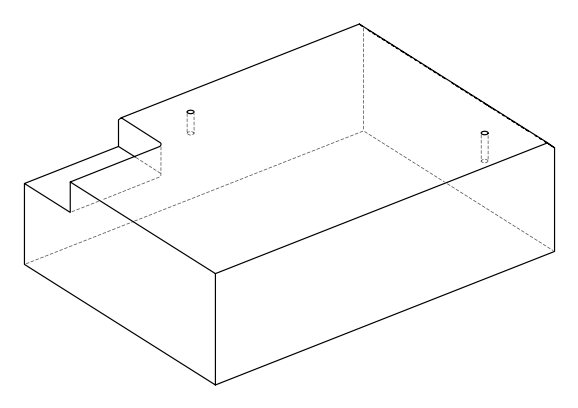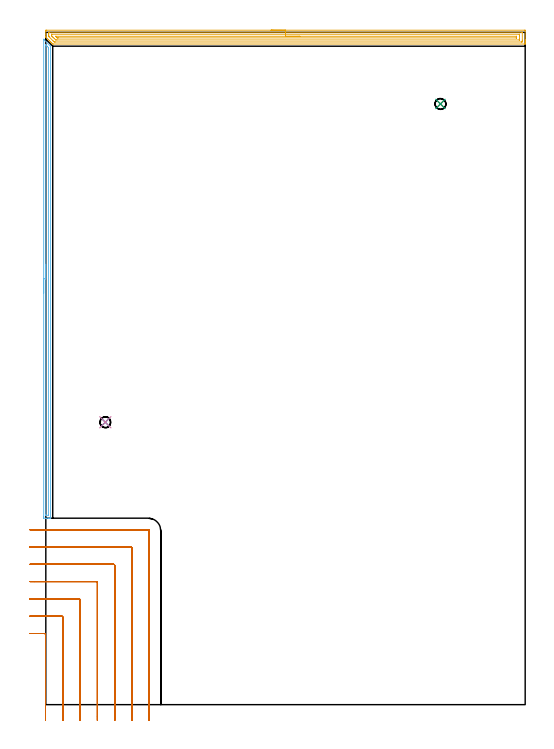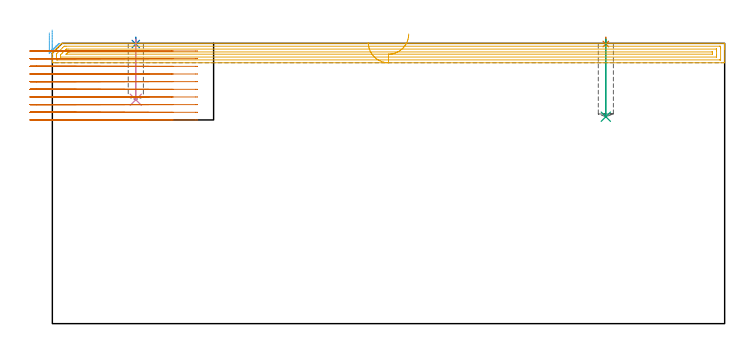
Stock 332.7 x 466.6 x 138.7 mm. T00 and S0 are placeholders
(PLAN: 7 operations, 3 tool changes, 38.6 min)
(1 SPOT_DRILL | STEP1POCKET | NXT0321_9005460120000 | 0.03 min | 0 mm3)
(2 SPOT_DRILL_1 | STEP1POCKET_1 | NXT0321_9005460120000 | 0.03 min | 0 mm3)
(3 DRILL_BLIND_HOLE_INTO_CENTER | STEP1POCKET | NXT0301_046 | 0.15 min | 1545 mm3)
(4 DRILL_BLIND_HOLE_INTO_CENTER_1 | STEP1POCKET_1 | NXT0301_046 | 0.12 min | 1180 mm3)
(5 AREA_MILL | FG_CHAMFER_SURFACE | UGT0205_001 | 10.81 min | 15330 mm3)
(6 AREA_MILL_1 | FG_CHAMFER_SURFACE_1 | UGT0205_001 | 5.46 min | 3832 mm3)
(7 MILL_CORNER_NOTCH_RECTANGULAR | CORNER_NOTCH_RECTANGULAR | NXT0201_012 | Follow Part, ap 4, ae 75% | 22.02 min | 390726 mm3)
(TOOL NXT0321_9005460120000 | NC Spot Drill, 142deg, 12mm, Carbide, Uncoated | D12 PA142 FL30 Z2)
(TOOL NXT0301_046 | Carbide Drill 7.5mm [860.1-0750-038A1-MM 2214] | D7.5 PA140 FL53 Z2)
(TOOL UGT0205_001 | Chamfer Mill 20 x 3 x 45 deg. | D20 FL50 Z2)
(TOOL NXT0201_012 | ENDMILL 16mm [2P460-1600-NA 1630] | D16 FL38 Z6)
(OP 1 SPOT_DRILL)
G17 G21 G94 G90
T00 M6
G54
G17 G0 G90 X273.9 Y416.9 S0 M3
G43 Z148.7 H0
G94 G81 G98 Z138.377 F250. R141.7
G80
M5
M2
(OP 2 SPOT_DRILL_1)
G17 G21 G94 G90
T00 M6
G54
G17 G0 G90 X41.3 Y196. S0 M3
G43 Z148.7 H0
G94 G81 G98 Z138.369 F250. R141.7
G80
M5
M2
(OP 3 DRILL_BLIND_HOLE_INTO_CENTER)
G17 G21 G94 G90
T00 M6
G54
G17 G0 G90 X273.9 Y416.9 S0 M3
G43 Z148.7 H1
G94 G81 G98 Z102.4 F250. R140.7
G80
M5
M2
(OP 4 DRILL_BLIND_HOLE_INTO_CENTER_1)
G17 G21 G94 G90
T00 M6
G54
G17 G0 G90 X41.3 Y196. S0 M3
G43 Z148.7 H1
G94 G81 G98 Z110.8 F250. R140.7
G80
M5
M2
(OP 5 AREA_MILL)
G17 G21 G94 G90
T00 M6
G54
G17 G0 G90 X156.35 Y468.1 S1061 M3
G43 Z148.7 H0
Z139.1
G94 G1 X156.388 Z138.228 F250.
X156.502 Z137.364
X156.691 Z136.512
X156.953 Z135.68
X157.287 Z134.874
X157.69 Z134.1
X158.158 Z133.364
X158.69 Z132.672
X159.279 Z132.029
X159.922 Z131.44
X160.614 Z130.908
X161.35 Z130.44
X162.124 Z130.037
X162.93 Z129.703
X163.762 Z129.441
X164.614 Z129.252
X165.478 Z129.138
X166.35 Z129.1
X332.081
X332.564 Y468.095 Z129.103
X332.69 Y468.092 Z129.106
X332.7 Y467.961 Z129.236
Y461.543 Z135.651
Y461.004 Z136.193
Y460.665 Z136.531
Y460.125 Z137.071
Y459.787 Z137.408
Y459.109 Z138.091
Y458.815 Z138.385
X332.697 Y458.655 Z138.537
X332.69 Y458.502 Z138.688
X332.528 Y458.5 Z138.7
X5.086
X4.797 Y458.505 Z138.691
X4.66 Y458.638 Z138.558
X4.114 Y459.186 Z138.014
X3.512 Y459.787 Z137.41
X3.278 Y460.022 Z137.178
X2.633 Y460.665 Z136.531
X2.442 Y460.858 Z136.342
X2.406 Y460.894 Z136.306
X1.755 Y461.543 Z135.654
X1.606 Y461.694 Z135.506
X0.351 Y462.949 Z134.251
X0.172 Y463.13 Z134.07
X0.01 Y463.3 Z133.899
X0. Y463.978 Z133.222
Y465.396 Z131.801
Y467.422 Z129.774
X0.004 Y467.692 Z129.504
X0.01 Y468.091 Z129.105
X0.208 Y468.096 Z129.102
X0.619 Y468.1 Z129.1
X166.35
Y466.686 Z130.514
X330.294 Y466.685 Z130.515
X330.426 Y466.684 Z130.516
X330.652 Y466.679 Z130.521
X330.691 Y466.67 Z130.53
X330.695 Y466.64 Z130.56
X330.698 Y466.608 Z130.592
X330.7 Y466.414 Z130.786
Y461.144 Z136.056
X330.697 Y460.665 Z136.535
X330.691 Y460.275 Z136.925
X330.666 Y459.921 Z137.279
X330.294 Y459.916 Z137.284
X330.164 Y459.915 Z137.285
X6.743
X5.98 Y459.919 Z137.281
X5.843 Y459.921 Z137.279
X5.086 Y460.663 Z136.537
X2.195 Y463.555 Z133.645
X2.091 Y463.661 Z133.539
X2.042 Y463.714 Z133.486
X2.021 Y463.741 Z133.459
X2.01 Y463.78 Z133.42
X2.004 Y464.178 Z133.022
X2. Y464.577 Z132.623
Y465.057 Z132.143
Y465.456 Z131.744
X2.003 Y465.935 Z131.265
X2.009 Y466.325 Z130.875
X2.034 Y466.679 Z130.521
X2.406 Y466.684 Z130.516
X2.536 Y466.685 Z130.515
X166.35 Y466.686 Z130.514
Y465.272 Z131.928
X328.58 Y465.271 Z131.929
X328.638 Y465.27 Z131.93
X328.676 Y465.267 Z131.933
X328.69 Y465.265 Z131.935
X328.692 Y465.246 Z131.954
X328.697 Y465.057 Z132.143
X328.7 Y464.867 Z132.333
Y464.178 Z133.022
Y462.232 Z134.968
X328.697 Y461.543 Z135.657
X328.694 Y461.359 Z135.841
X328.689 Y461.335 Z135.865
X328.67 Y461.333 Z135.867
X328.616 Y461.331 Z135.869
X328.507 Y461.329 Z135.871
X7.766
X7.087 Y461.333 Z135.867
X6.873 Y461.336 Z135.864
X6.662 Y461.543 Z135.657
X5.98 Y462.22 Z134.98
X5.778 Y462.422 Z134.778
X5.086 Y463.113 Z134.087
X4.899 Y463.3 Z133.9
X4.193 Y464.01 Z133.19
X4.031 Y464.178 Z133.022
X4.01 Y464.227 Z132.973
X4.006 Y464.273 Z132.927
X4.001 Y464.367 Z132.834
X4.003 Y465.057 Z132.143
X4.006 Y465.241 Z131.959
X4.011 Y465.265 Z131.935
X4.03 Y465.267 Z131.933
X4.084 Y465.269 Z131.931
X4.193 Y465.271 Z131.929
X166.35 Y465.272 Z131.928
Y463.857 Z133.343
X326.56
X326.64 Y463.855 Z133.345
X326.675 Y463.853 Z133.347
X326.69 Y463.85 Z133.35
X326.692 Y463.83 Z133.37
X326.696 Y463.729 Z133.471
X326.7 Y463.32 Z133.88
Y463.3 Z133.9
X326.693 Y462.871 Z134.329
X326.69 Y462.765 Z134.435
X326.683 Y462.749 Z134.451
X326.651 Y462.747 Z134.453
X326.583 Y462.745 Z134.455
X326.393 Y462.743 Z134.457
X8.66
X8.332 Y462.744 Z134.456
X8.05 Y462.747 Z134.453
X7.913 Y462.75 Z134.45
X7.766 Y462.888 Z134.312
X7.35 Y463.3 Z133.9
X6.873 Y463.779 Z133.421
X6.813 Y463.847 Z133.353
X6.812 Y463.851 Z133.349
X6.824 Y463.853 Z133.347
X6.873 Y463.855 Z133.345
X7.2 Y463.857 Z133.343
X166.35
X167.222 Z133.381
X168.086 Z133.495
X168.938 Z133.683
X169.77 Z133.946
X170.576 Z134.28
X171.35 Z134.682
X172.086 Z135.151
X172.778 Z135.682
X173.421 Z136.272
X174.01 Z136.915
X174.542 Z137.607
X175.01 Z138.343
X175.413 Z139.117
X175.747 Z139.923
X176.009 Z140.755
X176.198 Z141.606
X176.312 Z142.471
X176.35 Z143.343
G0 Z148.7
M5
M2
(OP 6 AREA_MILL_1)
G17 G21 G94 G90
T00 M6
G54
G17 G0 G90 X-1.5 Y285.6 S1061 M3
G43 Z148.7 H0
Z143.9
G94 G1 Y285.638 Z143.028 F250.
Y285.752 Z142.164
Y285.941 Z141.312
Y286.203 Z140.48
Y286.537 Z139.674
Y286.94 Z138.9
Y287.408 Z138.164
Y287.94 Z137.472
Y288.529 Z136.829
Y289.172 Z136.24
Y289.864 Z135.708
Y290.6 Z135.24
Y291.374 Z134.837
Y292.18 Z134.503
Y293.012 Z134.241
Y293.864 Z134.052
Y294.728 Z133.938
Y295.6 Z133.9
Y461.712
X-1.496 Y461.786 Z133.902
X-1.495 Y461.788 Z133.903
X-1.485 Y461.786 Z133.912
X-1.333 Y461.634 Z134.064
X-1.188 Y461.489 Z134.21
X3.173 Y457.127 Z138.572
X3.294 Y457.006 Z138.692
X3.3 Y456.728 Z138.7
Y129.562
X3.297 Y129.41 Z138.688
X3.242 Y129.407 Z138.633
X2.854 Y129.4 Z138.253
X2.442 Z137.842
X1.793 Z137.188
X0.575 Z135.972
X0.007 Z135.401
X-1.494 Y129.401 Z133.902
X-1.495 Y129.403 Z133.901
X-1.499 Y130.009
X-1.5 Y130.622 Z133.9
Y295.6
X-0.086 Z135.314
X-0.085 Y457.806 Z135.315
X-0.083 Y457.868 Z135.317
X-0.079 Y457.914 Z135.321
X-0.078 Y457.917 Z135.322
X-0.07 Y457.912 Z135.33
X0.007 Y457.841 Z135.407
X0.23 Y457.621 Z135.63
X0.9 Y456.95 Z136.3
X1.122 Y456.728 Z136.522
X1.793 Y456.054 Z137.193
X1.846 Y455.997 Z137.246
X1.87 Y455.968 Z137.27
X1.879 Y455.926 Z137.279
X1.882 Y455.835 Z137.282
X1.884 Y455.744 Z137.284
X1.886 Y454.943 Z137.286
X1.885 Y131.702 Z137.285
X1.884 Y131.609 Z137.284
X1.879 Y131.426 Z137.279
X1.874 Y131.408 Z137.274
X1.866 Y131.406 Z137.266
X1.842 Y131.402 Z137.242
X1.793 Y131.401 Z137.193
X0.401 Y131.4 Z135.801
X0.007 Y131.404 Z135.407
X-0.049 Y131.406 Z135.351
X-0.077 Y131.409 Z135.323
X-0.08 Y131.516 Z135.32
X-0.084 Y131.701 Z135.316
X-0.085 Y131.794 Z135.315
X-0.086 Y131.887 Z135.314
Y295.6
Y296.472 Z135.352
Y297.336 Z135.466
Y298.188 Z135.655
Y299.02 Z135.917
Y299.826 Z136.251
Y300.6 Z136.654
Y301.336 Z137.123
Y302.028 Z137.654
Y302.671 Z138.243
Y303.26 Z138.886
Y303.792 Z139.578
Y304.26 Z140.314
Y304.663 Z141.088
Y304.997 Z141.894
Y305.259 Z142.726
Y305.448 Z143.578
Y305.562 Z144.443
Y305.6 Z145.314
G0 Z148.7
M5
M2
(OP 7 MILL_CORNER_NOTCH_RECTANGULAR)
G17 G21 G94 G90
T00 M6
G54
G17 G0 G90 X-0.2 Y-10.998 S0 M3
G43 Z148.7 H1
Z134.91
G94 G1 Y-7.998 F250.
Y48.606 F500.
G3 X-0.994 Y49.4 R0.8
G1 X-8.
X-11. F250.
G0 Z148.7
X11.8 Y-11.
Z134.91
G1 Y-8.
Y60.606 F500.
G3 X11.006 Y61.4 R0.8
G1 X-8.
X-11. F250.
G0 Z148.7
X23.8 Y-11.
Z134.91
G1 Y-8.
Y72.606 F500.
G3 X23.005 Y73.4 R0.8
G1 X-8.
X-11. F250.
G0 Z148.7
X35.8 Y-11.
Z134.91
G1 Y-8.
Y84.605 F500.
G3 X35.005 Y85.4 R0.8
G1 X-8.
X-11. F250.
G0 Z148.7
X47.8 Y-11.
Z134.91
G1 Y-8.
Y96.605 F500.
G3 X47.005 Y97.4 R0.8
G1 X-8.
X-11. F250.
G0 Z148.7
X59.8 Y-11.
Z134.91
G1 Y-8.
Y108.605 F500.
G3 X59.005 Y109.4 R0.8
G1 X-8.
X-11. F250.
G0 Z148.7
X71.8 Y-11.
Z134.91
G1 Y-8.
Y120.604 F500.
G3 X71.004 Y121.4 R0.8
G1 X-8.
X-11. F250.
G0 Z148.7
X-0.2 Y-10.998
Z131.12
G1 Y-7.998
Y48.606 F500.
G3 X-0.994 Y49.4 R0.8
G1 X-8.
X-11. F250.
G0 Z148.7
X11.8 Y-11.
Z131.12
G1 Y-8.
Y60.606 F500.
G3 X11.006 Y61.4 R0.8
G1 X-8.
X-11. F250.
G0 Z148.7
X23.8 Y-11.
Z131.12
G1 Y-8.
Y72.606 F500.
G3 X23.006 Y73.4 R0.8
G1 X-8.
X-11. F250.
G0 Z148.7
X35.8 Y-11.
Z131.12
G1 Y-8.
Y84.605 F500.
G3 X35.005 Y85.4 R0.8
G1 X-8.
X-11. F250.
G0 Z148.7
X47.8 Y-11.
Z131.12
G1 Y-8.
Y96.605 F500.
G3 X47.005 Y97.4 R0.8
G1 X-8.
X-11. F250.
G0 Z148.7
X59.8 Y-11.
Z131.12
G1 Y-8.
Y108.605 F500.
G3 X59.005 Y109.4 R0.8
G1 X-8.
X-11. F250.
G0 Z148.7
X71.8 Y-11.
Z131.12
G1 Y-8.
Y120.604 F500.
G3 X71.004 Y121.4 R0.8
G1 X-8.
X-11. F250.
G0 Z148.7
X-0.2 Y-10.998
Z127.33
G1 Y-7.998
Y48.606 F500.
G3 X-0.994 Y49.4 R0.8
G1 X-8.
X-11. F250.
G0 Z148.7
X11.8 Y-11.
Z127.33
G1 Y-8.
Y60.606 F500.
G3 X11.006 Y61.4 R0.8
G1 X-8.
X-11. F250.
G0 Z148.7
X23.8 Y-11.
Z127.33
G1 Y-8.
Y72.605 F500.
G3 X23.005 Y73.4 R0.8
G1 X-8.
X-11. F250.
G0 Z148.7
X35.8 Y-11.
Z127.33
G1 Y-8.
Y84.605 F500.
G3 X35.005 Y85.4 R0.8
G1 X-8.
X-11. F250.
G0 Z148.7
X47.8 Y-11.
Z127.33
G1 Y-8.
Y96.605 F500.
G3 X47.005 Y97.4 R0.8
G1 X-8.
X-11. F250.
G0 Z148.7
X59.8 Y-11.
Z127.33
G1 Y-8.
Y108.605 F500.
G3 X59.005 Y109.4 R0.8
G1 X-8.
X-11. F250.
G0 Z148.7
X71.8 Y-11.
Z127.33
G1 Y-8.
Y120.604 F500.
G3 X71.004 Y121.4 R0.8
G1 X-8.
X-11. F250.
G0 Z148.7
X-0.2 Y-10.998
Z123.54
G1 Y-7.998
Y48.606 F500.
G3 X-0.994 Y49.4 R0.8
G1 X-8.
X-11. F250.
G0 Z148.7
X11.8 Y-11.
Z123.54
G1 Y-8.
Y60.606 F500.
G3 X11.006 Y61.4 R0.8
G1 X-8.
X-11. F250.
G0 Z148.7
X23.8 Y-11.
Z123.54
G1 Y-8.
Y72.605 F500.
G3 X23.005 Y73.4 R0.8
G1 X-8.
X-11. F250.
G0 Z148.7
X35.8 Y-11.
Z123.54
G1 Y-8.
Y84.605 F500.
G3 X35.005 Y85.4 R0.8
G1 X-8.
X-11. F250.
G0 Z148.7
X47.8 Y-11.
Z123.54
G1 Y-8.
Y96.605 F500.
G3 X47.005 Y97.4 R0.8
G1 X-8.
X-11. F250.
G0 Z148.7
X59.8 Y-11.
Z123.54
G1 Y-8.
Y108.605 F500.
G3 X59.005 Y109.4 R0.8
G1 X-8.
X-11. F250.
G0 Z148.7
X71.8 Y-11.
Z123.54
G1 Y-8.
Y120.604 F500.
G3 X71.004 Y121.4 R0.8
G1 X-8.
X-11. F250.
G0 Z148.7
X-0.2 Y-10.998
Z119.75
G1 Y-7.998
Y48.606 F500.
G3 X-0.994 Y49.4 R0.8
G1 X-8.
X-11. F250.
G0 Z148.7
X11.8 Y-11.
Z119.75
G1 Y-8.
Y60.606 F500.
G3 X11.006 Y61.4 R0.8
G1 X-8.
X-11. F250.
G0 Z148.7
X23.8 Y-11.
Z119.75
G1 Y-8.
Y72.605 F500.
G3 X23.005 Y73.4 R0.8
G1 X-8.
X-11. F250.
G0 Z148.7
X35.8 Y-11.
Z119.75
G1 Y-8.
Y84.605 F500.
G3 X35.005 Y85.4 R0.8
G1 X-8.
X-11. F250.
G0 Z148.7
X47.8 Y-11.
Z119.75
G1 Y-8.
Y96.605 F500.
G3 X47.005 Y97.4 R0.8
G1 X-8.
X-11. F250.
G0 Z148.7
X59.8 Y-11.
Z119.75
G1 Y-8.
Y108.605 F500.
G3 X59.005 Y109.4 R0.8
G1 X-8.
X-11. F250.
G0 Z148.7
X71.8 Y-11.
Z119.75
G1 Y-8.
Y120.604 F500.
G3 X71.004 Y121.4 R0.8
G1 X-8.
X-11. F250.
G0 Z148.7
X-0.2 Y-10.998
Z115.96
G1 Y-7.998
Y48.606 F500.
G3 X-0.994 Y49.4 R0.8
G1 X-8.
X-11. F250.
G0 Z148.7
X11.8 Y-11.
Z115.96
G1 Y-8.
Y60.606 F500.
G3 X11.006 Y61.4 R0.8
G1 X-8.
X-11. F250.
G0 Z148.7
X23.8 Y-11.
Z115.96
G1 Y-8.
Y72.605 F500.
G3 X23.005 Y73.4 R0.8
G1 X-8.
X-11. F250.
G0 Z148.7
X35.8 Y-11.
Z115.96
G1 Y-8.
Y84.605 F500.
G3 X35.005 Y85.4 R0.8
G1 X-8.
X-11. F250.
G0 Z148.7
X47.8 Y-11.
Z115.96
G1 Y-8.
Y96.605 F500.
G3 X47.005 Y97.4 R0.8
G1 X-8.
X-11. F250.
G0 Z148.7
X59.8 Y-11.
Z115.96
G1 Y-8.
Y108.605 F500.
G3 X59.005 Y109.4 R0.8
G1 X-8.
X-11. F250.
G0 Z148.7
X71.8 Y-11.
Z115.96
G1 Y-8.
Y120.604 F500.
G3 X71.004 Y121.4 R0.8
G1 X-8.
X-11. F250.
G0 Z148.7
X-0.2 Y-10.998
Z112.17
G1 Y-7.998
Y48.606 F500.
G3 X-0.994 Y49.4 R0.8
G1 X-8.
X-11. F250.
G0 Z148.7
X11.8 Y-11.
Z112.17
G1 Y-8.
Y60.606 F500.
G3 X11.006 Y61.4 R0.8
G1 X-8.
X-11. F250.
G0 Z148.7
X23.8 Y-11.
Z112.17
G1 Y-8.
Y72.605 F500.
G3 X23.005 Y73.4 R0.8
G1 X-8.
X-11. F250.
G0 Z148.7
X35.8 Y-11.
Z112.17
G1 Y-8.
Y84.605 F500.
G3 X35.005 Y85.4 R0.8
G1 X-8.
X-11. F250.
G0 Z148.7
X47.8 Y-11.
Z112.17
G1 Y-8.
Y96.605 F500.
G3 X47.005 Y97.4 R0.8
G1 X-8.
X-11. F250.
G0 Z148.7
X59.8 Y-11.
Z112.17
G1 Y-8.
Y108.605 F500.
G3 X59.005 Y109.4 R0.8
G1 X-8.
X-11. F250.
G0 Z148.7
X71.8 Y-11.
Z112.17
G1 Y-8.
Y120.604 F500.
G3 X71.004 Y121.4 R0.8
G1 X-8.
X-11. F250.
G0 Z148.7
X-0.2 Y-10.998
Z108.38
G1 Y-7.998
Y48.606 F500.
G3 X-0.994 Y49.4 R0.8
G1 X-8.
X-11. F250.
G0 Z148.7
X11.8 Y-11.
Z108.38
G1 Y-8.
Y60.606 F500.
G3 X11.006 Y61.4 R0.8
G1 X-8.
X-11. F250.
G0 Z148.7
X23.8 Y-11.
Z108.38
G1 Y-8.
Y72.605 F500.
G3 X23.005 Y73.4 R0.8
G1 X-8.
X-11. F250.
G0 Z148.7
X35.8 Y-11.
Z108.38
G1 Y-8.
Y84.605 F500.
G3 X35.005 Y85.4 R0.8
G1 X-8.
X-11. F250.
G0 Z148.7
X47.8 Y-11.
Z108.38
G1 Y-8.
Y96.605 F500.
G3 X47.005 Y97.4 R0.8
G1 X-8.
X-11. F250.
G0 Z148.7
X59.8 Y-11.
Z108.38
G1 Y-8.
Y108.605 F500.
G3 X59.005 Y109.4 R0.8
G1 X-8.
X-11. F250.
G0 Z148.7
X71.8 Y-11.
Z108.38
G1 Y-8.
Y120.604 F500.
G3 X71.004 Y121.4 R0.8
G1 X-8.
X-11. F250.
G0 Z148.7
X-0.2 Y-10.998
Z104.59
G1 Y-7.998
Y48.606 F500.
G3 X-0.994 Y49.4 R0.8
G1 X-8.
X-11. F250.
G0 Z148.7
X11.8 Y-11.
Z104.59
G1 Y-8.
Y60.606 F500.
G3 X11.006 Y61.4 R0.8
G1 X-8.
X-11. F250.
G0 Z148.7
X23.8 Y-11.
Z104.59
G1 Y-8.
Y72.605 F500.
G3 X23.005 Y73.4 R0.8
G1 X-8.
X-11. F250.
G0 Z148.7
X35.8 Y-11.
Z104.59
G1 Y-8.
Y84.605 F500.
G3 X35.005 Y85.4 R0.8
G1 X-8.
X-11. F250.
G0 Z148.7
X47.8 Y-11.
Z104.59
G1 Y-8.
Y96.605 F500.
G3 X47.005 Y97.4 R0.8
G1 X-8.
X-11. F250.
G0 Z148.7
X59.8 Y-11.
Z104.59
G1 Y-8.
Y108.605 F500.
G3 X59.005 Y109.4 R0.8
G1 X-8.
X-11. F250.
G0 Z148.7
X71.8 Y-11.
Z104.59
G1 Y-8.
Y120.604 F500.
G3 X71.004 Y121.4 R0.8
G1 X-8.
X-11. F250.
G0 Z148.7
X-0.2 Y-10.998
Z100.8
G1 Y-7.998
Y48.606 F500.
G3 X-0.994 Y49.4 R0.8
G1 X-8.
X-11. F250.
G0 Z148.7
X11.8 Y-11.
Z100.8
G1 Y-8.
Y60.606 F500.
G3 X11.006 Y61.4 R0.8
G1 X-8.
X-11. F250.
G0 Z148.7
X23.8 Y-11.
Z100.8
G1 Y-8.
Y72.605 F500.
G3 X23.005 Y73.4 R0.8
G1 X-8.
X-11. F250.
G0 Z148.7
X35.8 Y-11.
Z100.8
G1 Y-8.
Y84.605 F500.
G3 X35.005 Y85.4 R0.8
G1 X-8.
X-11. F250.
G0 Z148.7
X47.8 Y-11.
Z100.8
G1 Y-8.
Y96.605 F500.
G3 X47.005 Y97.4 R0.8
G1 X-8.
X-11. F250.
G0 Z148.7
X59.8 Y-11.
Z100.8
G1 Y-8.
Y108.605 F500.
G3 X59.005 Y109.4 R0.8
G1 X-8.
X-11. F250.
G0 Z148.7
X71.8 Y-11.
Z100.8
G1 Y-8.
Y120.604 F500.
G3 X71.004 Y121.4 R0.8
G1 X-8.
X-11. F250.
G0 Z148.7
M5
M2
